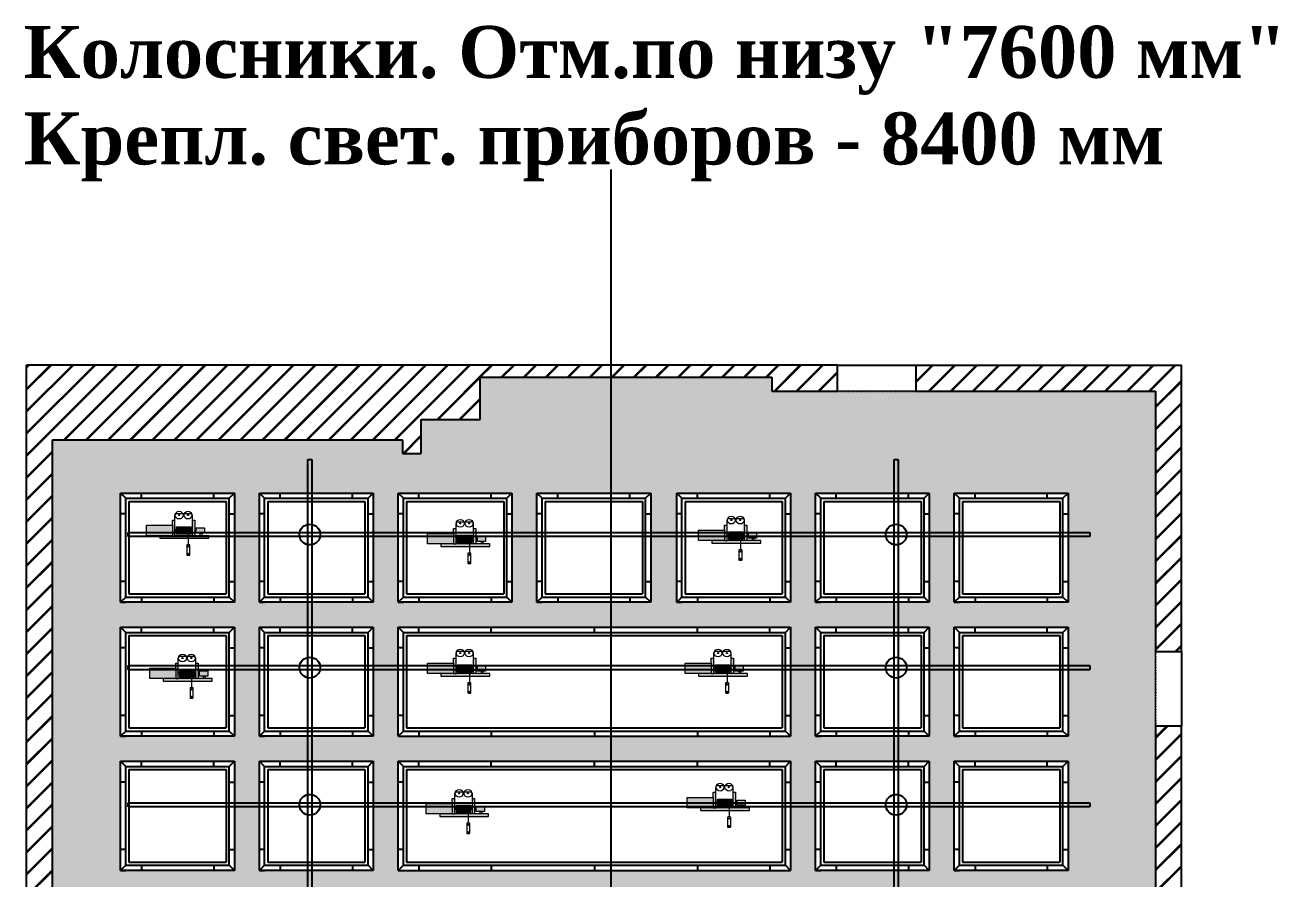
# Model space of a CAD drawing. Header units: millimetres. Extents: x -520232 to 211296, y -156633 to 78411.
# Drawn here: x 41555 to 65662, y 55653 to 72085 of the extents above; entities that cross this region are included whole.
import ezdxf

# ---------------------------------------------------------------- set-up
doc = ezdxf.new("R2010")
doc.units = ezdxf.units.MM
doc.linetypes.add('ACAD_ISO03W100', pattern=[30, 12, -18])
for name, color, linetype in [('Декорации', 10, 'Continuous'), ('Колосники', 7, 'Continuous'), ('Моторы', 7, 'Continuous'), ('Оси', 7, 'Continuous'), ('План планшет1', 7, 'Continuous'), ('Продольный разрез', 7, 'Continuous')]:
    doc.layers.add(name, color=color, linetype=linetype)
doc.styles.get("Standard").update_dxf_attribs({"font": 'arial.ttf', "height": 300})
pattern_1 = [(45, (17218.26, 43263.6), (-212.132, 212.132), []), (45, (17228.26, 43263.6), (-212.132, 212.132), []), (45, (17238.26, 43263.6), (-212.132, 212.132), [])]

# ---------------------------------------------------------------- blocks, each defined once
blk = doc.blocks.new('Лебедка большого зала')
at = {"layer": 'Продольный разрез', "lineweight": 13, "true_color": 0xc7c8ca}
h = blk.add_hatch(color=9, dxfattribs=at)
h.dxf.hatch_style = 1
h.paths.add_polyline_path([(21088, 35298), (20588, 35298), (20588, 35098), (21088, 35098)])
h.paths.add_polyline_path([(21705, 35246), (21549, 35246), (21549, 35146), (21705, 35146)])
at = {"layer": 'Продольный разрез', "lineweight": 13, "true_color": 0x636466}
h = blk.add_hatch(color=251, dxfattribs=at)
h.dxf.hatch_style = 1
h.paths.add_polyline_path([(21138, 35398), (21088, 35398), (21088, 35298), (21088, 35098), (21138, 35098)])
h.paths.add_polyline_path([(21518, 35398), (21468, 35398), (21468, 35098), (21518, 35098)])
h.paths.add_polyline_path([(21788, 35098), (21518, 35098), (21468, 35098), (21138, 35098), (21088, 35098), (20846, 35098), (20846, 35048), (21788, 35048)])
h.paths.add_polyline_path([(21654, 35146), (21625, 35146), (21625, 35098), (21654, 35098)])
at = {"layer": 'Продольный разрез', "lineweight": 13}
h = blk.add_hatch(dxfattribs=at)
h.set_pattern_fill('GOST_WOOD', color=256, scale=5)
h.set_pattern_definition([(90, (-784.154, -3097.286), (30, -2e-15), [50, -10]), (90, (-774.154, -3107.286), (30, -2e-15), [30, -7.5, 15, -7.5]), (90, (-764.154, -3122.286), (30, -2e-15), [50, -10])])
h.paths.add_polyline_path([(21441, 35266), (21169, 35266), (21169, 35126), (21441, 35126)])
for p, q in [((21138, 35098), (21138, 35497)), ((21168, 35527), (21438, 35527)), ((21468, 35497), (21468, 35098)), ((20588, 35098), (20588, 35298)), ((20588, 35298), (21088, 35298)), ((21088, 35298), (21088, 35398)), ((21088, 35398), (21138, 35398)), ((21088, 35298), (21088, 35098)), ((21169, 35213), (21138, 35213)), ((21169, 35126), (21169, 35266)), ((21169, 35266), (21441, 35266)), ((21441, 35266), (21441, 35126)), ((21468, 35213), (21441, 35213)), ((21468, 35398), (21518, 35398)), ((21518, 35398), (21518, 35098)), ((21549, 35213), (21518, 35213)), ((21549, 35146), (21549, 35246)), ((21549, 35246), (21705, 35246)), ((21705, 35246), (21705, 35146)), ((21088, 35098), (20588, 35098)), ((20846, 35098), (20846, 35048)), ((20846, 35048), (21788, 35048)), ((21088, 35098), (21138, 35098)), ((21169, 35183), (21138, 35183)), ((21468, 35098), (21138, 35098)), ((21441, 35126), (21169, 35126)), ((21395, 35126), (21395, 34922)), ((21468, 35183), (21441, 35183)), ((21518, 35098), (21468, 35098)), ((21549, 35183), (21518, 35183)), ((21788, 35098), (21518, 35098)), ((21705, 35146), (21549, 35146)), ((21625, 35098), (21625, 35146)), ((21625, 35146), (21654, 35146)), ((21654, 35146), (21654, 35098)), ((21788, 35048), (21788, 35098)), ((21365, 34912), (21365, 34732)), ((21415, 34922), (21375, 34922)), ((21375, 34722), (21415, 34722)), ((21425, 34732), (21425, 34912))]:
    blk.add_line(p, q, dxfattribs=at)
for centre, radius in [((21219, 35494), 75), ((21219, 35494), 10), ((21389, 35494), 75), ((21389, 35494), 10), ((21395, 34889), 10.8), ((21395, 34748), 10.8)]:
    blk.add_circle(centre, radius, dxfattribs=at)
for centre, radius, start, end in [((21168, 35497), 30, 90, 180), ((21438, 35497), 30, 0, 90), ((21375, 34912), 10, 90, 180), ((21375, 34732), 10, 180, 270), ((21415, 34912), 10, 0, 90), ((21415, 34732), 10, 270, 0)]:
    blk.add_arc(centre, radius, start, end, dxfattribs=at)

msp = doc.modelspace()

# ---------------------------------------------------------------- hatches: boundary and pattern name
at = {"lineweight": 13, "transparency": 33554559}
h = msp.add_hatch(color=256, dxfattribs=at)
h.dxf.hatch_style = 1
h.paths.add_polyline_path([(50308.63, 65308.245), (50308.63, 64497.245), (49176.63, 64497.245), (49176.63, 63843.245), (48817.63, 63843.245), (48817.63, 64103.245), (42084.63, 64103.245), (42084.63, 46065.245), (43185.63, 46065.245), (43185.63, 45818.245), (48428.63, 45818.245), (48428.63, 46065.245), (63066.63, 46065.245), (63066.63, 54924.245), (63304.63, 54924.245), (63304.63, 65040.245), (55924.63, 65040.245), (55924.63, 65308.245)])
h.paths.add_polyline_path([(53593.944, 63078.245), (53593.944, 60978.245), (51403.944, 60978.245), (51403.944, 63078.245)], flags=16)
h.paths.add_polyline_path([(53493.944, 62978.245), (53493.944, 61078.245), (51503.944, 61078.245), (51503.944, 62978.245)], flags=0)
h.paths.add_polyline_path([(53433.944, 62918.245), (53433.944, 61138.245), (51563.944, 61138.245), (51563.944, 62918.245)], flags=0)
h.paths.add_polyline_path([(54093.944, 63078.245), (56283.944, 63078.245), (56283.944, 60978.245), (54093.944, 60978.245)], flags=16)
h.paths.add_polyline_path([(54193.944, 62978.245), (56183.944, 62978.245), (56183.944, 61078.245), (54193.944, 61078.245)], flags=0)
h.paths.add_polyline_path([(54253.944, 62918.245), (56123.944, 62918.245), (56123.944, 61138.245), (54253.944, 61138.245)], flags=0)
h.paths.add_polyline_path([(50923.944, 63078.245), (50923.944, 60978.245), (48733.944, 60978.245), (48733.944, 63078.245)], flags=16)
h.paths.add_polyline_path([(50823.944, 62978.245), (50823.944, 61078.245), (48833.944, 61078.245), (48833.944, 62978.245)], flags=0)
h.paths.add_polyline_path([(50763.944, 62918.245), (50763.944, 61138.245), (48893.944, 61138.245), (48893.944, 62918.245)], flags=0)
h.paths.add_polyline_path([(56283.944, 60498.245), (56283.944, 58398.245), (48733.944, 58398.245), (48733.944, 60498.245)], flags=16)
h.paths.add_polyline_path([(56183.944, 60398.245), (56183.944, 58498.245), (48833.944, 58498.245), (48833.944, 60398.245)], flags=0)
h.paths.add_polyline_path([(56123.944, 60338.245), (56123.944, 58558.245), (48893.944, 58558.245), (48893.944, 60338.245)], flags=0)
h.paths.add_polyline_path([(56763.944, 63078.245), (58953.944, 63078.245), (58953.944, 60978.245), (56763.944, 60978.245)], flags=16)
h.paths.add_polyline_path([(56863.944, 62978.245), (58853.944, 62978.245), (58853.944, 61078.245), (56863.944, 61078.245)], flags=0)
h.paths.add_polyline_path([(56923.944, 62918.245), (58793.944, 62918.245), (58793.944, 61138.245), (56923.944, 61138.245)], flags=0)
h.paths.add_polyline_path([(48253.944, 63078.245), (48253.944, 60978.245), (46063.944, 60978.245), (46063.944, 63078.245)], flags=16)
h.paths.add_polyline_path([(48153.944, 62978.245), (48153.944, 61078.245), (46163.944, 61078.245), (46163.944, 62978.245)], flags=0)
h.paths.add_polyline_path([(48093.944, 62918.245), (48093.944, 61138.245), (46223.944, 61138.245), (46223.944, 62918.245)], flags=0)
h.paths.add_polyline_path([(56763.944, 60498.245), (58953.944, 60498.245), (58953.944, 58398.245), (56763.944, 58398.245)], flags=16)
h.paths.add_polyline_path([(56863.944, 60398.245), (58853.944, 60398.245), (58853.944, 58498.245), (56863.944, 58498.245)], flags=0)
h.paths.add_polyline_path([(56923.944, 60338.245), (58793.944, 60338.245), (58793.944, 58558.245), (56923.944, 58558.245)], flags=0)
h.paths.add_polyline_path([(48253.944, 60498.245), (48253.944, 58398.245), (46063.944, 58398.245), (46063.944, 60498.245)], flags=16)
h.paths.add_polyline_path([(48153.944, 60398.245), (48153.944, 58498.245), (46163.944, 58498.245), (46163.944, 60398.245)], flags=0)
h.paths.add_polyline_path([(48093.944, 60338.245), (48093.944, 58558.245), (46223.944, 58558.245), (46223.944, 60338.245)], flags=0)
h.paths.add_polyline_path([(56283.944, 57918.245), (56283.944, 55818.245), (48733.944, 55818.245), (48733.944, 57918.245)], flags=16)
h.paths.add_polyline_path([(56183.944, 57818.245), (56183.944, 55918.245), (48833.944, 55918.245), (48833.944, 57818.245)], flags=0)
h.paths.add_polyline_path([(56123.944, 57758.245), (56123.944, 55978.245), (48893.944, 55978.245), (48893.944, 57758.245)], flags=0)
h.paths.add_polyline_path([(59433.944, 63078.245), (61623.944, 63078.245), (61623.944, 60978.245), (59433.944, 60978.245)], flags=16)
h.paths.add_polyline_path([(59533.944, 62978.245), (61523.944, 62978.245), (61523.944, 61078.245), (59533.944, 61078.245)], flags=0)
h.paths.add_polyline_path([(59593.944, 62918.245), (61463.944, 62918.245), (61463.944, 61138.245), (59593.944, 61138.245)], flags=0)
h.paths.add_polyline_path([(45583.944, 63078.245), (45583.944, 60978.245), (43393.944, 60978.245), (43393.944, 63078.245)], flags=16)
h.paths.add_polyline_path([(45483.944, 62978.245), (45483.944, 61078.245), (43493.944, 61078.245), (43493.944, 62978.245)], flags=0)
h.paths.add_polyline_path([(45423.944, 62918.245), (45423.944, 61138.245), (43553.944, 61138.245), (43553.944, 62918.245)], flags=0)
h.paths.add_polyline_path([(56763.944, 57918.245), (58953.944, 57918.245), (58953.944, 55818.245), (56763.944, 55818.245)], flags=16)
h.paths.add_polyline_path([(56863.944, 57818.245), (58853.944, 57818.245), (58853.944, 55918.245), (56863.944, 55918.245)], flags=0)
h.paths.add_polyline_path([(59433.944, 60498.245), (61623.944, 60498.245), (61623.944, 58398.245), (59433.944, 58398.245)], flags=16)
h.paths.add_polyline_path([(59533.944, 60398.245), (61523.944, 60398.245), (61523.944, 58498.245), (59533.944, 58498.245)], flags=0)
h.paths.add_polyline_path([(56923.944, 57758.245), (58793.944, 57758.245), (58793.944, 55978.245), (56923.944, 55978.245)], flags=0)
h.paths.add_polyline_path([(59593.944, 60338.245), (61463.944, 60338.245), (61463.944, 58558.245), (59593.944, 58558.245)], flags=0)
h.paths.add_polyline_path([(48253.944, 57918.245), (48253.944, 55818.245), (46063.944, 55818.245), (46063.944, 57918.245)], flags=16)
h.paths.add_polyline_path([(48153.944, 57818.245), (48153.944, 55918.245), (46163.944, 55918.245), (46163.944, 57818.245)], flags=0)
h.paths.add_polyline_path([(48093.944, 57758.245), (48093.944, 55978.245), (46223.944, 55978.245), (46223.944, 57758.245)], flags=0)
h.paths.add_polyline_path([(45583.944, 60498.245), (45583.944, 58398.245), (43393.944, 58398.245), (43393.944, 60498.245)], flags=16)
h.paths.add_polyline_path([(45483.944, 60398.245), (45483.944, 58498.245), (43493.944, 58498.245), (43493.944, 60398.245)], flags=0)
h.paths.add_polyline_path([(45423.944, 60338.245), (45423.944, 58558.245), (43553.944, 58558.245), (43553.944, 60338.245)], flags=0)
h.paths.add_polyline_path([(56283.944, 55338.245), (56283.944, 53238.245), (48733.944, 53238.245), (48733.944, 55338.245)], flags=16)
h.paths.add_polyline_path([(56183.944, 55238.245), (56183.944, 53338.245), (48833.944, 53338.245), (48833.944, 55238.245)], flags=0)
h.paths.add_polyline_path([(56123.944, 55178.245), (56123.944, 53398.245), (48893.944, 53398.245), (48893.944, 55178.245)], flags=0)
h.paths.add_polyline_path([(59433.944, 57918.245), (61623.944, 57918.245), (61623.944, 55818.245), (59433.944, 55818.245)], flags=16)
h.paths.add_polyline_path([(59533.944, 57818.245), (61523.944, 57818.245), (61523.944, 55918.245), (59533.944, 55918.245)], flags=0)
h.paths.add_polyline_path([(59593.944, 57758.245), (61463.944, 57758.245), (61463.944, 55978.245), (59593.944, 55978.245)], flags=0)
h.paths.add_polyline_path([(45583.944, 57918.245), (45583.944, 55818.245), (43393.944, 55818.245), (43393.944, 57918.245)], flags=16)
h.paths.add_polyline_path([(45483.944, 57818.245), (45483.944, 55918.245), (43493.944, 55918.245), (43493.944, 57818.245)], flags=0)
h.paths.add_polyline_path([(56763.944, 55338.245), (58953.944, 55338.245), (58953.944, 53238.245), (56763.944, 53238.245)], flags=16)
h.paths.add_polyline_path([(56863.944, 55238.245), (58853.944, 55238.245), (58853.944, 53338.245), (56863.944, 53338.245)], flags=0)
h.paths.add_polyline_path([(45423.944, 57758.245), (45423.944, 55978.245), (43553.944, 55978.245), (43553.944, 57758.245)], flags=0)
h.paths.add_polyline_path([(56923.944, 55178.245), (58793.944, 55178.245), (58793.944, 53398.245), (56923.944, 53398.245)], flags=0)
h.paths.add_polyline_path([(48253.944, 55338.245), (48253.944, 53238.245), (46063.944, 53238.245), (46063.944, 55338.245)], flags=16)
h.paths.add_polyline_path([(48153.944, 55238.245), (48153.944, 53338.245), (46163.944, 53338.245), (46163.944, 55238.245)], flags=0)
h.paths.add_polyline_path([(48093.944, 55178.245), (48093.944, 53398.245), (46223.944, 53398.245), (46223.944, 55178.245)], flags=0)
h.paths.add_polyline_path([(59433.944, 55338.245), (61623.944, 55338.245), (61623.944, 53238.245), (59433.944, 53238.245)], flags=16)
h.paths.add_polyline_path([(59533.944, 55238.245), (61523.944, 55238.245), (61523.944, 53338.245), (59533.944, 53338.245)], flags=0)
h.paths.add_polyline_path([(59593.944, 55178.245), (61463.944, 55178.245), (61463.944, 53398.245), (59593.944, 53398.245)], flags=0)
h.paths.add_polyline_path([(45583.944, 55338.245), (45583.944, 53238.245), (43393.944, 53238.245), (43393.944, 55338.245)], flags=16)
h.paths.add_polyline_path([(45483.944, 55238.245), (45483.944, 53338.245), (43493.944, 53338.245), (43493.944, 55238.245)], flags=0)
h.paths.add_polyline_path([(56283.944, 52758.245), (56283.944, 50658.245), (48733.944, 50658.245), (48733.944, 52758.245)], flags=16)
h.paths.add_polyline_path([(56183.944, 52658.245), (56183.944, 50758.245), (48833.944, 50758.245), (48833.944, 52658.245)], flags=0)
h.paths.add_polyline_path([(56123.944, 52598.245), (56123.944, 50818.245), (48893.944, 50818.245), (48893.944, 52598.245)], flags=0)
h.paths.add_polyline_path([(45423.944, 55178.245), (45423.944, 53398.245), (43553.944, 53398.245), (43553.944, 55178.245)], flags=0)
h.paths.add_polyline_path([(56763.944, 52758.245), (58953.944, 52758.245), (58953.944, 50658.245), (56763.944, 50658.245)], flags=16)
h.paths.add_polyline_path([(56863.944, 52658.245), (58853.944, 52658.245), (58853.944, 50758.245), (56863.944, 50758.245)], flags=0)
h.paths.add_polyline_path([(56923.944, 52598.245), (58793.944, 52598.245), (58793.944, 50818.245), (56923.944, 50818.245)], flags=0)
h.paths.add_polyline_path([(48253.944, 52758.245), (48253.944, 50658.245), (46063.944, 50658.245), (46063.944, 52758.245)], flags=16)
h.paths.add_polyline_path([(48153.944, 52658.245), (48153.944, 50758.245), (46163.944, 50758.245), (46163.944, 52658.245)], flags=0)
h.paths.add_polyline_path([(48093.944, 52598.245), (48093.944, 50818.245), (46223.944, 50818.245), (46223.944, 52598.245)], flags=0)
h.paths.add_polyline_path([(59433.944, 52758.245), (61623.944, 52758.245), (61623.944, 50658.245), (59433.944, 50658.245)], flags=16)
h.paths.add_polyline_path([(59533.944, 52658.245), (61523.944, 52658.245), (61523.944, 50758.245), (59533.944, 50758.245)], flags=0)
h.paths.add_polyline_path([(59593.944, 52598.245), (61463.944, 52598.245), (61463.944, 50818.245), (59593.944, 50818.245)], flags=0)
h.paths.add_polyline_path([(45583.944, 52758.245), (45583.944, 50658.245), (43393.944, 50658.245), (43393.944, 52758.245)], flags=16)
h.paths.add_polyline_path([(45483.944, 52658.245), (45483.944, 50758.245), (43493.944, 50758.245), (43493.944, 52658.245)], flags=0)
h.paths.add_polyline_path([(45423.944, 52598.245), (45423.944, 50818.245), (43553.944, 50818.245), (43553.944, 52598.245)], flags=0)
h.paths.add_polyline_path([(53593.944, 50178.245), (53593.944, 48078.245), (51403.944, 48078.245), (51403.944, 50178.245)], flags=16)
h.paths.add_polyline_path([(53493.944, 50078.245), (53493.944, 48178.245), (51503.944, 48178.245), (51503.944, 50078.245)], flags=0)
h.paths.add_polyline_path([(54093.944, 50178.245), (56283.944, 50178.245), (56283.944, 48078.245), (54093.944, 48078.245)], flags=16)
h.paths.add_polyline_path([(54193.944, 50078.245), (56183.944, 50078.245), (56183.944, 48178.245), (54193.944, 48178.245)], flags=0)
h.paths.add_polyline_path([(50923.944, 50178.245), (50923.944, 48078.245), (48733.944, 48078.245), (48733.944, 50178.245)], flags=16)
h.paths.add_polyline_path([(50823.944, 50078.245), (50823.944, 48178.245), (48833.944, 48178.245), (48833.944, 50078.245)], flags=0)
h.paths.add_polyline_path([(53433.944, 50018.245), (53433.944, 48238.245), (51563.944, 48238.245), (51563.944, 50018.245)], flags=0)
h.paths.add_polyline_path([(54253.944, 50018.245), (56123.944, 50018.245), (56123.944, 48238.245), (54253.944, 48238.245)], flags=0)
h.paths.add_polyline_path([(50763.944, 50018.245), (50763.944, 48238.245), (48893.944, 48238.245), (48893.944, 50018.245)], flags=0)
h.paths.add_polyline_path([(56763.944, 50178.245), (58953.944, 50178.245), (58953.944, 48078.245), (56763.944, 48078.245)], flags=16)
h.paths.add_polyline_path([(56863.944, 50078.245), (58853.944, 50078.245), (58853.944, 48178.245), (56863.944, 48178.245)], flags=0)
h.paths.add_polyline_path([(56923.944, 50018.245), (58793.944, 50018.245), (58793.944, 48238.245), (56923.944, 48238.245)], flags=0)
h.paths.add_polyline_path([(48253.944, 50178.245), (48253.944, 48078.245), (46063.944, 48078.245), (46063.944, 50178.245)], flags=16)
h.paths.add_polyline_path([(48153.944, 50078.245), (48153.944, 48178.245), (46163.944, 48178.245), (46163.944, 50078.245)], flags=0)
h.paths.add_polyline_path([(48093.944, 50018.245), (48093.944, 48238.245), (46223.944, 48238.245), (46223.944, 50018.245)], flags=0)
h.paths.add_polyline_path([(59433.944, 50178.245), (61623.944, 50178.245), (61623.944, 48078.245), (59433.944, 48078.245)], flags=16)
h.paths.add_polyline_path([(59533.944, 50078.245), (61523.944, 50078.245), (61523.944, 48178.245), (59533.944, 48178.245)], flags=0)
h.paths.add_polyline_path([(59593.944, 50018.245), (61463.944, 50018.245), (61463.944, 48238.245), (59593.944, 48238.245)], flags=0)
h.paths.add_polyline_path([(45583.944, 50178.245), (45583.944, 48078.245), (43393.944, 48078.245), (43393.944, 50178.245)], flags=16)
h.paths.add_polyline_path([(45483.944, 50078.245), (45483.944, 48178.245), (43493.944, 48178.245), (43493.944, 50078.245)], flags=0)
h.paths.add_polyline_path([(45423.944, 50018.245), (45423.944, 48238.245), (43553.944, 48238.245), (43553.944, 50018.245)], flags=0)
at = {"layer": 'План планшет1'}
h = msp.add_hatch(dxfattribs=at)
h.set_pattern_fill('JIS_RC_30', color=254, scale=10, style=0)
h.set_pattern_definition(pattern_1)
h.paths.add_polyline_path([(57184.63, 65540.245), (41584.63, 65540.245), (41584.63, 45565.245), (63804.63, 45565.245), (63804.63, 47536.245), (63066.63, 47536.245), (63066.63, 46065.245), (59990.63, 46065.245), (59990.63, 45565.245), (58113.63, 45565.245), (58113.63, 46065.245), (53765.63, 46065.245), (53765.63, 45565.245), (51886.63, 45565.245), (51886.63, 46065.245), (48428.63, 46065.245), (48428.63, 45818.245), (43185.63, 45818.245), (43185.63, 46065.245), (42084.63, 46065.245), (42084.63, 64103.245), (48817.63, 64103.245), (48817.63, 63843.245), (49176.63, 63843.245), (49176.63, 64497.245), (50308.63, 64497.245), (50308.63, 65308.245), (55924.63, 65308.245), (55924.63, 65040.245), (57184.63, 65040.245)])
h = msp.add_hatch(dxfattribs=at)
h.set_pattern_fill('JIS_RC_30', color=254, scale=10, style=0)
h.set_pattern_definition(pattern_1)
h.paths.add_polyline_path([(58696.63, 65540.245), (58696.63, 65040.245), (63304.63, 65040.245), (63304.63, 60029.245), (63804.63, 60029.245), (63804.63, 65540.245)])
h = msp.add_hatch(dxfattribs=at)
h.set_pattern_fill('JIS_RC_30', color=254, scale=10, style=0)
h.set_pattern_definition(pattern_1)
h.paths.add_polyline_path([(63804.63, 54924.245), (63804.63, 58594.245), (63304.63, 58594.245), (63304.63, 54924.245)])

# ---------------------------------------------------------------- linework, layer by layer
at = {"lineweight": 20}
msp.add_lwpolyline([(48817.63, 63843.245), (48817.63, 64103.245), (42084.63, 64103.245), (42084.63, 46065.245), (43185.63, 46065.245), (43185.63, 45818.245), (48428.63, 45818.245), (48428.63, 46065.245), (63066.63, 46065.245), (63066.63, 54924.245), (63304.63, 54924.245), (63304.63, 65040.245), (55924.63, 65040.245), (55924.63, 65308.245), (50308.63, 65308.245), (50308.63, 64497.245), (49176.63, 64497.245), (49176.63, 63843.245), (48817.63, 63843.245)], dxfattribs=at)
at = {"layer": 'Колосники'}
for p, q in [((43393.944, 60978.245), (43393.944, 63078.245)), ((43393.944, 63078.245), (45583.944, 63078.245)), ((43493.944, 62978.245), (43393.944, 63078.245)), ((43493.944, 61078.245), (43493.944, 62978.245)), ((43493.944, 62978.245), (45483.944, 62978.245)), ((43793.944, 62978.245), (43793.944, 63078.245)), ((45183.944, 62978.245), (45183.944, 63078.245)), ((45483.944, 62978.245), (45583.944, 63078.245)), ((45483.944, 61078.245), (45483.944, 62978.245)), ((45583.944, 63078.245), (45583.944, 60978.245)), ((46063.944, 60978.245), (46063.944, 63078.245)), ((46063.944, 63078.245), (48253.944, 63078.245)), ((46163.944, 62978.245), (46063.944, 63078.245)), ((46163.944, 61078.245), (46163.944, 62978.245)), ((46163.944, 62978.245), (48153.944, 62978.245)), ((46463.944, 62978.245), (46463.944, 63078.245)), ((47853.944, 62978.245), (47853.944, 63078.245)), ((48153.944, 62978.245), (48253.944, 63078.245)), ((48153.944, 61078.245), (48153.944, 62978.245)), ((48253.944, 63078.245), (48253.944, 60978.245)), ((48733.944, 60978.245), (48733.944, 63078.245)), ((48733.944, 63078.245), (50923.944, 63078.245)), ((48833.944, 62978.245), (48733.944, 63078.245)), ((48833.944, 61078.245), (48833.944, 62978.245)), ((48833.944, 62978.245), (50823.944, 62978.245)), ((49133.944, 62978.245), (49133.944, 63078.245)), ((50523.944, 62978.245), (50523.944, 63078.245)), ((50823.944, 62978.245), (50923.944, 63078.245)), ((50823.944, 61078.245), (50823.944, 62978.245)), ((50923.944, 63078.245), (50923.944, 60978.245)), ((51403.944, 60978.245), (51403.944, 63078.245)), ((51403.944, 63078.245), (53593.944, 63078.245)), ((51503.944, 62978.245), (51403.944, 63078.245)), ((51503.944, 61078.245), (51503.944, 62978.245)), ((51503.944, 62978.245), (53493.944, 62978.245)), ((51803.944, 62978.245), (51803.944, 63078.245)), ((53193.944, 62978.245), (53193.944, 63078.245)), ((53493.944, 62978.245), (53593.944, 63078.245)), ((53493.944, 61078.245), (53493.944, 62978.245)), ((53593.944, 63078.245), (53593.944, 60978.245)), ((54093.944, 60978.245), (54093.944, 63078.245)), ((54093.944, 63078.245), (56283.944, 63078.245)), ((54193.944, 62978.245), (54093.944, 63078.245)), ((54193.944, 61078.245), (54193.944, 62978.245)), ((54193.944, 62978.245), (56183.944, 62978.245)), ((54493.944, 62978.245), (54493.944, 63078.245)), ((55883.944, 62978.245), (55883.944, 63078.245)), ((56183.944, 62978.245), (56283.944, 63078.245)), ((56183.944, 61078.245), (56183.944, 62978.245)), ((56283.944, 63078.245), (56283.944, 60978.245)), ((56763.944, 60978.245), (56763.944, 63078.245)), ((56763.944, 63078.245), (58953.944, 63078.245)), ((56863.944, 62978.245), (56763.944, 63078.245)), ((56863.944, 61078.245), (56863.944, 62978.245)), ((56863.944, 62978.245), (58853.944, 62978.245)), ((57163.944, 62978.245), (57163.944, 63078.245)), ((58553.944, 62978.245), (58553.944, 63078.245)), ((58853.944, 62978.245), (58953.944, 63078.245)), ((58853.944, 61078.245), (58853.944, 62978.245)), ((58953.944, 63078.245), (58953.944, 60978.245)), ((59433.944, 60978.245), (59433.944, 63078.245)), ((59433.944, 63078.245), (61623.944, 63078.245)), ((59533.944, 62978.245), (59433.944, 63078.245)), ((59533.944, 61078.245), (59533.944, 62978.245)), ((59533.944, 62978.245), (61523.944, 62978.245)), ((59833.944, 62978.245), (59833.944, 63078.245)), ((61223.944, 62978.245), (61223.944, 63078.245)), ((61523.944, 62978.245), (61623.944, 63078.245)), ((61523.944, 61078.245), (61523.944, 62978.245)), ((61623.944, 63078.245), (61623.944, 60978.245)), ((43493.944, 62678.245), (43393.944, 62678.245)), ((43553.944, 62918.245), (43553.944, 61138.245)), ((43553.944, 62918.245), (45423.944, 62918.245)), ((45423.944, 62918.245), (45423.944, 61138.245)), ((45483.944, 62678.245), (45583.944, 62678.245)), ((46163.944, 62678.245), (46063.944, 62678.245)), ((46223.944, 62918.245), (46223.944, 61138.245)), ((46223.944, 62918.245), (48093.944, 62918.245)), ((48093.944, 62918.245), (48093.944, 61138.245)), ((48153.944, 62678.245), (48253.944, 62678.245)), ((48833.944, 62678.245), (48733.944, 62678.245)), ((48893.944, 62918.245), (48893.944, 61138.245)), ((48893.944, 62918.245), (50763.944, 62918.245)), ((50763.944, 62918.245), (50763.944, 61138.245)), ((50823.944, 62678.245), (50923.944, 62678.245)), ((51503.944, 62678.245), (51403.944, 62678.245)), ((51563.944, 62918.245), (51563.944, 61138.245)), ((51563.944, 62918.245), (53433.944, 62918.245)), ((53433.944, 62918.245), (53433.944, 61138.245)), ((53493.944, 62678.245), (53593.944, 62678.245)), ((54193.944, 62678.245), (54093.944, 62678.245)), ((54253.944, 62918.245), (54253.944, 61138.245)), ((54253.944, 62918.245), (56123.944, 62918.245)), ((56123.944, 62918.245), (56123.944, 61138.245)), ((56183.944, 62678.245), (56283.944, 62678.245)), ((56863.944, 62678.245), (56763.944, 62678.245)), ((56923.944, 62918.245), (56923.944, 61138.245)), ((56923.944, 62918.245), (58793.944, 62918.245)), ((58793.944, 62918.245), (58793.944, 61138.245)), ((58853.944, 62678.245), (58953.944, 62678.245)), ((59533.944, 62678.245), (59433.944, 62678.245)), ((59593.944, 62918.245), (59593.944, 61138.245)), ((59593.944, 62918.245), (61463.944, 62918.245)), ((61463.944, 62918.245), (61463.944, 61138.245)), ((61523.944, 62678.245), (61623.944, 62678.245)), ((43493.944, 61378.245), (43393.944, 61378.245)), ((45483.944, 61378.245), (45583.944, 61378.245)), ((46163.944, 61378.245), (46063.944, 61378.245)), ((48153.944, 61378.245), (48253.944, 61378.245)), ((48833.944, 61378.245), (48733.944, 61378.245)), ((50823.944, 61378.245), (50923.944, 61378.245)), ((51503.944, 61378.245), (51403.944, 61378.245)), ((53493.944, 61378.245), (53593.944, 61378.245)), ((54193.944, 61378.245), (54093.944, 61378.245)), ((56183.944, 61378.245), (56283.944, 61378.245)), ((56863.944, 61378.245), (56763.944, 61378.245)), ((58853.944, 61378.245), (58953.944, 61378.245)), ((59533.944, 61378.245), (59433.944, 61378.245)), ((61523.944, 61378.245), (61623.944, 61378.245)), ((43493.944, 61078.245), (43393.944, 60978.245)), ((43493.944, 61078.245), (45483.944, 61078.245)), ((43553.944, 61138.245), (45423.944, 61138.245)), ((43793.944, 61078.245), (43793.944, 60978.245)), ((45183.944, 61078.245), (45183.944, 60978.245)), ((45583.944, 60978.245), (45483.944, 61078.245)), ((46163.944, 61078.245), (46063.944, 60978.245)), ((46163.944, 61078.245), (48153.944, 61078.245)), ((46223.944, 61138.245), (48093.944, 61138.245)), ((46463.944, 61078.245), (46463.944, 60978.245)), ((47853.944, 61078.245), (47853.944, 60978.245)), ((48253.944, 60978.245), (48153.944, 61078.245)), ((48833.944, 61078.245), (48733.944, 60978.245)), ((48833.944, 61078.245), (50823.944, 61078.245)), ((48893.944, 61138.245), (50763.944, 61138.245)), ((49133.944, 61078.245), (49133.944, 60978.245)), ((50523.944, 61078.245), (50523.944, 60978.245)), ((50923.944, 60978.245), (50823.944, 61078.245)), ((51503.944, 61078.245), (51403.944, 60978.245)), ((51503.944, 61078.245), (53493.944, 61078.245)), ((51563.944, 61138.245), (53433.944, 61138.245)), ((51803.944, 61078.245), (51803.944, 60978.245)), ((53193.944, 61078.245), (53193.944, 60978.245)), ((53593.944, 60978.245), (53493.944, 61078.245)), ((54193.944, 61078.245), (54093.944, 60978.245)), ((54193.944, 61078.245), (56183.944, 61078.245)), ((54253.944, 61138.245), (56123.944, 61138.245)), ((54493.944, 61078.245), (54493.944, 60978.245)), ((55883.944, 61078.245), (55883.944, 60978.245)), ((56283.944, 60978.245), (56183.944, 61078.245)), ((56863.944, 61078.245), (56763.944, 60978.245)), ((56863.944, 61078.245), (58853.944, 61078.245)), ((56923.944, 61138.245), (58793.944, 61138.245)), ((57163.944, 61078.245), (57163.944, 60978.245)), ((58553.944, 61078.245), (58553.944, 60978.245)), ((58953.944, 60978.245), (58853.944, 61078.245)), ((59533.944, 61078.245), (59433.944, 60978.245)), ((59533.944, 61078.245), (61523.944, 61078.245)), ((59593.944, 61138.245), (61463.944, 61138.245)), ((59833.944, 61078.245), (59833.944, 60978.245)), ((61223.944, 61078.245), (61223.944, 60978.245)), ((61623.944, 60978.245), (61523.944, 61078.245)), ((45583.944, 60978.245), (43393.944, 60978.245)), ((43393.944, 60978.245), (43493.944, 60978.245)), ((48253.944, 60978.245), (46063.944, 60978.245)), ((46063.944, 60978.245), (46163.944, 60978.245)), ((50923.944, 60978.245), (48733.944, 60978.245)), ((48733.944, 60978.245), (48833.944, 60978.245)), ((53593.944, 60978.245), (51403.944, 60978.245)), ((51403.944, 60978.245), (51503.944, 60978.245)), ((56283.944, 60978.245), (54093.944, 60978.245)), ((54093.944, 60978.245), (54193.944, 60978.245)), ((58953.944, 60978.245), (56763.944, 60978.245)), ((56763.944, 60978.245), (56863.944, 60978.245)), ((61623.944, 60978.245), (59433.944, 60978.245)), ((59433.944, 60978.245), (59533.944, 60978.245)), ((43393.944, 58398.245), (43393.944, 60498.245)), ((43393.944, 60498.245), (45583.944, 60498.245)), ((43493.944, 60398.245), (43393.944, 60498.245)), ((43493.944, 58498.245), (43493.944, 60398.245)), ((43493.944, 60398.245), (45483.944, 60398.245)), ((43553.944, 60338.245), (43553.944, 58558.245)), ((43553.944, 60338.245), (45423.944, 60338.245)), ((43793.944, 60398.245), (43793.944, 60498.245)), ((45183.944, 60398.245), (45183.944, 60498.245)), ((45423.944, 60338.245), (45423.944, 58558.245)), ((45483.944, 60398.245), (45583.944, 60498.245)), ((45483.944, 58498.245), (45483.944, 60398.245)), ((45583.944, 60498.245), (45583.944, 58398.245)), ((46063.944, 58398.245), (46063.944, 60498.245)), ((46063.944, 60498.245), (48253.944, 60498.245)), ((46163.944, 60398.245), (46063.944, 60498.245)), ((46163.944, 58498.245), (46163.944, 60398.245)), ((46163.944, 60398.245), (48153.944, 60398.245)), ((46223.944, 60338.245), (46223.944, 58558.245)), ((46223.944, 60338.245), (48093.944, 60338.245)), ((46463.944, 60398.245), (46463.944, 60498.245)), ((47853.944, 60398.245), (47853.944, 60498.245)), ((48093.944, 60338.245), (48093.944, 58558.245)), ((48153.944, 60398.245), (48253.944, 60498.245)), ((48153.944, 58498.245), (48153.944, 60398.245)), ((48253.944, 60498.245), (48253.944, 58398.245)), ((48733.944, 58398.245), (48733.944, 60498.245)), ((48733.944, 60498.245), (56283.944, 60498.245)), ((48833.944, 60398.245), (48733.944, 60498.245)), ((48833.944, 58498.245), (48833.944, 60398.245)), ((48833.944, 60398.245), (56183.944, 60398.245)), ((48893.944, 60338.245), (48893.944, 58558.245)), ((48893.944, 60338.245), (56123.944, 60338.245)), ((49133.944, 60398.245), (49133.944, 60498.245)), ((50523.944, 60398.245), (50523.944, 60498.245)), ((52508.944, 60398.245), (52508.944, 60498.245)), ((54493.944, 60398.245), (54493.944, 60498.245)), ((55883.944, 60398.245), (55883.944, 60498.245)), ((56123.944, 60338.245), (56123.944, 58558.245)), ((56183.944, 60398.245), (56283.944, 60498.245)), ((56183.944, 58498.245), (56183.944, 60398.245)), ((56283.944, 60498.245), (56283.944, 58398.245)), ((56763.944, 58398.245), (56763.944, 60498.245)), ((56763.944, 60498.245), (58953.944, 60498.245)), ((56863.944, 60398.245), (56763.944, 60498.245)), ((56863.944, 58498.245), (56863.944, 60398.245)), ((56863.944, 60398.245), (58853.944, 60398.245)), ((56923.944, 60338.245), (56923.944, 58558.245)), ((56923.944, 60338.245), (58793.944, 60338.245)), ((57163.944, 60398.245), (57163.944, 60498.245)), ((58553.944, 60398.245), (58553.944, 60498.245)), ((58793.944, 60338.245), (58793.944, 58558.245)), ((58853.944, 60398.245), (58953.944, 60498.245)), ((58853.944, 58498.245), (58853.944, 60398.245)), ((58953.944, 60498.245), (58953.944, 58398.245)), ((59433.944, 58398.245), (59433.944, 60498.245)), ((59433.944, 60498.245), (61623.944, 60498.245)), ((59533.944, 60398.245), (59433.944, 60498.245)), ((59533.944, 58498.245), (59533.944, 60398.245)), ((59533.944, 60398.245), (61523.944, 60398.245)), ((59593.944, 60338.245), (59593.944, 58558.245)), ((59593.944, 60338.245), (61463.944, 60338.245)), ((59833.944, 60398.245), (59833.944, 60498.245)), ((61223.944, 60398.245), (61223.944, 60498.245)), ((61463.944, 60338.245), (61463.944, 58558.245)), ((61523.944, 60398.245), (61623.944, 60498.245)), ((61523.944, 58498.245), (61523.944, 60398.245)), ((61623.944, 60498.245), (61623.944, 58398.245)), ((43493.944, 60098.245), (43393.944, 60098.245)), ((45483.944, 60098.245), (45583.944, 60098.245)), ((46163.944, 60098.245), (46063.944, 60098.245)), ((48153.944, 60098.245), (48253.944, 60098.245)), ((48833.944, 60098.245), (48733.944, 60098.245)), ((56183.944, 60098.245), (56283.944, 60098.245)), ((56863.944, 60098.245), (56763.944, 60098.245)), ((58853.944, 60098.245), (58953.944, 60098.245)), ((59533.944, 60098.245), (59433.944, 60098.245)), ((61523.944, 60098.245), (61623.944, 60098.245)), ((43493.944, 58798.245), (43393.944, 58798.245)), ((45483.944, 58798.245), (45583.944, 58798.245)), ((46163.944, 58798.245), (46063.944, 58798.245)), ((48153.944, 58798.245), (48253.944, 58798.245)), ((48833.944, 58798.245), (48733.944, 58798.245)), ((56183.944, 58798.245), (56283.944, 58798.245)), ((56863.944, 58798.245), (56763.944, 58798.245)), ((58853.944, 58798.245), (58953.944, 58798.245)), ((59533.944, 58798.245), (59433.944, 58798.245)), ((61523.944, 58798.245), (61623.944, 58798.245)), ((43493.944, 58498.245), (43393.944, 58398.245)), ((45583.944, 58398.245), (43393.944, 58398.245)), ((43393.944, 58398.245), (43493.944, 58398.245)), ((43493.944, 58498.245), (45483.944, 58498.245)), ((43553.944, 58558.245), (45423.944, 58558.245)), ((43793.944, 58498.245), (43793.944, 58398.245)), ((45183.944, 58498.245), (45183.944, 58398.245)), ((45583.944, 58398.245), (45483.944, 58498.245)), ((46163.944, 58498.245), (46063.944, 58398.245)), ((48253.944, 58398.245), (46063.944, 58398.245)), ((46063.944, 58398.245), (46163.944, 58398.245)), ((46163.944, 58498.245), (48153.944, 58498.245)), ((46223.944, 58558.245), (48093.944, 58558.245)), ((46463.944, 58498.245), (46463.944, 58398.245)), ((47853.944, 58498.245), (47853.944, 58398.245)), ((48253.944, 58398.245), (48153.944, 58498.245)), ((48833.944, 58498.245), (48733.944, 58398.245)), ((48733.944, 58398.245), (56283.944, 58398.245)), ((48833.944, 58498.245), (56183.944, 58498.245)), ((48893.944, 58558.245), (56123.944, 58558.245)), ((49133.944, 58498.245), (49133.944, 58398.245)), ((50523.944, 58498.245), (50523.944, 58398.245)), ((52508.944, 58498.245), (52508.944, 58398.245)), ((54493.944, 58498.245), (54493.944, 58398.245)), ((55883.944, 58498.245), (55883.944, 58398.245)), ((56283.944, 58398.245), (56183.944, 58498.245)), ((56863.944, 58498.245), (56763.944, 58398.245)), ((58953.944, 58398.245), (56763.944, 58398.245)), ((56763.944, 58398.245), (56863.944, 58398.245)), ((56863.944, 58498.245), (58853.944, 58498.245)), ((56923.944, 58558.245), (58793.944, 58558.245)), ((57163.944, 58498.245), (57163.944, 58398.245)), ((58553.944, 58498.245), (58553.944, 58398.245)), ((58953.944, 58398.245), (58853.944, 58498.245)), ((59533.944, 58498.245), (59433.944, 58398.245)), ((61623.944, 58398.245), (59433.944, 58398.245)), ((59433.944, 58398.245), (59533.944, 58398.245)), ((59533.944, 58498.245), (61523.944, 58498.245)), ((59593.944, 58558.245), (61463.944, 58558.245)), ((59833.944, 58498.245), (59833.944, 58398.245)), ((61223.944, 58498.245), (61223.944, 58398.245)), ((61623.944, 58398.245), (61523.944, 58498.245)), ((43393.944, 55818.245), (43393.944, 57918.245)), ((43393.944, 57918.245), (45583.944, 57918.245)), ((43493.944, 57818.245), (43393.944, 57918.245)), ((43793.944, 57818.245), (43793.944, 57918.245)), ((45183.944, 57818.245), (45183.944, 57918.245)), ((45483.944, 57818.245), (45583.944, 57918.245)), ((45583.944, 57918.245), (45583.944, 55818.245)), ((46063.944, 55818.245), (46063.944, 57918.245)), ((46063.944, 57918.245), (48253.944, 57918.245)), ((46163.944, 57818.245), (46063.944, 57918.245)), ((46463.944, 57818.245), (46463.944, 57918.245)), ((47853.944, 57818.245), (47853.944, 57918.245)), ((48153.944, 57818.245), (48253.944, 57918.245)), ((48253.944, 57918.245), (48253.944, 55818.245)), ((48733.944, 55818.245), (48733.944, 57918.245)), ((48733.944, 57918.245), (56283.944, 57918.245)), ((48833.944, 57818.245), (48733.944, 57918.245)), ((49133.944, 57818.245), (49133.944, 57918.245)), ((50523.944, 57818.245), (50523.944, 57918.245)), ((52508.944, 57818.245), (52508.944, 57918.245)), ((54493.944, 57818.245), (54493.944, 57918.245)), ((55883.944, 57818.245), (55883.944, 57918.245)), ((56183.944, 57818.245), (56283.944, 57918.245)), ((56283.944, 57918.245), (56283.944, 55818.245)), ((56763.944, 55818.245), (56763.944, 57918.245)), ((56763.944, 57918.245), (58953.944, 57918.245)), ((56863.944, 57818.245), (56763.944, 57918.245)), ((57163.944, 57818.245), (57163.944, 57918.245)), ((58553.944, 57818.245), (58553.944, 57918.245)), ((58853.944, 57818.245), (58953.944, 57918.245)), ((58953.944, 57918.245), (58953.944, 55818.245)), ((59433.944, 55818.245), (59433.944, 57918.245)), ((59433.944, 57918.245), (61623.944, 57918.245)), ((59533.944, 57818.245), (59433.944, 57918.245)), ((59833.944, 57818.245), (59833.944, 57918.245)), ((61223.944, 57818.245), (61223.944, 57918.245)), ((61523.944, 57818.245), (61623.944, 57918.245)), ((61623.944, 57918.245), (61623.944, 55818.245)), ((43493.944, 55918.245), (43493.944, 57818.245)), ((43493.944, 57818.245), (45483.944, 57818.245)), ((43553.944, 57758.245), (43553.944, 55978.245)), ((43553.944, 57758.245), (45423.944, 57758.245)), ((45423.944, 57758.245), (45423.944, 55978.245)), ((45483.944, 55918.245), (45483.944, 57818.245)), ((46163.944, 55918.245), (46163.944, 57818.245)), ((46163.944, 57818.245), (48153.944, 57818.245)), ((46223.944, 57758.245), (46223.944, 55978.245)), ((46223.944, 57758.245), (48093.944, 57758.245)), ((48093.944, 57758.245), (48093.944, 55978.245)), ((48153.944, 55918.245), (48153.944, 57818.245)), ((48833.944, 55918.245), (48833.944, 57818.245)), ((48833.944, 57818.245), (56183.944, 57818.245)), ((48893.944, 57758.245), (48893.944, 55978.245)), ((48893.944, 57758.245), (56123.944, 57758.245)), ((56123.944, 57758.245), (56123.944, 55978.245)), ((56183.944, 55918.245), (56183.944, 57818.245)), ((56863.944, 55918.245), (56863.944, 57818.245)), ((56863.944, 57818.245), (58853.944, 57818.245)), ((56923.944, 57758.245), (56923.944, 55978.245)), ((56923.944, 57758.245), (58793.944, 57758.245)), ((58793.944, 57758.245), (58793.944, 55978.245)), ((58853.944, 55918.245), (58853.944, 57818.245)), ((59533.944, 55918.245), (59533.944, 57818.245)), ((59533.944, 57818.245), (61523.944, 57818.245)), ((59593.944, 57758.245), (59593.944, 55978.245)), ((59593.944, 57758.245), (61463.944, 57758.245)), ((61463.944, 57758.245), (61463.944, 55978.245)), ((61523.944, 55918.245), (61523.944, 57818.245)), ((43493.944, 57518.245), (43393.944, 57518.245)), ((45483.944, 57518.245), (45583.944, 57518.245)), ((46163.944, 57518.245), (46063.944, 57518.245)), ((48153.944, 57518.245), (48253.944, 57518.245)), ((48833.944, 57518.245), (48733.944, 57518.245)), ((56183.944, 57518.245), (56283.944, 57518.245)), ((56863.944, 57518.245), (56763.944, 57518.245)), ((58853.944, 57518.245), (58953.944, 57518.245)), ((59533.944, 57518.245), (59433.944, 57518.245)), ((61523.944, 57518.245), (61623.944, 57518.245)), ((43493.944, 56218.245), (43393.944, 56218.245)), ((45483.944, 56218.245), (45583.944, 56218.245)), ((46163.944, 56218.245), (46063.944, 56218.245)), ((48153.944, 56218.245), (48253.944, 56218.245)), ((48833.944, 56218.245), (48733.944, 56218.245)), ((56183.944, 56218.245), (56283.944, 56218.245)), ((56863.944, 56218.245), (56763.944, 56218.245)), ((58853.944, 56218.245), (58953.944, 56218.245)), ((59533.944, 56218.245), (59433.944, 56218.245)), ((61523.944, 56218.245), (61623.944, 56218.245)), ((43553.944, 55978.245), (45423.944, 55978.245)), ((46223.944, 55978.245), (48093.944, 55978.245)), ((48893.944, 55978.245), (56123.944, 55978.245)), ((56923.944, 55978.245), (58793.944, 55978.245)), ((59593.944, 55978.245), (61463.944, 55978.245)), ((43493.944, 55918.245), (43393.944, 55818.245)), ((45583.944, 55818.245), (43393.944, 55818.245)), ((43393.944, 55818.245), (43493.944, 55818.245)), ((43493.944, 55918.245), (45483.944, 55918.245)), ((43793.944, 55918.245), (43793.944, 55818.245)), ((45183.944, 55918.245), (45183.944, 55818.245)), ((45583.944, 55818.245), (45483.944, 55918.245)), ((46163.944, 55918.245), (46063.944, 55818.245)), ((48253.944, 55818.245), (46063.944, 55818.245)), ((46063.944, 55818.245), (46163.944, 55818.245)), ((46163.944, 55918.245), (48153.944, 55918.245)), ((46463.944, 55918.245), (46463.944, 55818.245)), ((47853.944, 55918.245), (47853.944, 55818.245)), ((48253.944, 55818.245), (48153.944, 55918.245)), ((48833.944, 55918.245), (48733.944, 55818.245)), ((48733.944, 55818.245), (56283.944, 55818.245)), ((48833.944, 55918.245), (56183.944, 55918.245)), ((49133.944, 55918.245), (49133.944, 55818.245)), ((50523.944, 55918.245), (50523.944, 55818.245)), ((52508.944, 55918.245), (52508.944, 55818.245)), ((54493.944, 55918.245), (54493.944, 55818.245)), ((55883.944, 55918.245), (55883.944, 55818.245)), ((56283.944, 55818.245), (56183.944, 55918.245)), ((56863.944, 55918.245), (56763.944, 55818.245)), ((58953.944, 55818.245), (56763.944, 55818.245)), ((56763.944, 55818.245), (56863.944, 55818.245)), ((56863.944, 55918.245), (58853.944, 55918.245)), ((57163.944, 55918.245), (57163.944, 55818.245)), ((58553.944, 55918.245), (58553.944, 55818.245)), ((58953.944, 55818.245), (58853.944, 55918.245)), ((59533.944, 55918.245), (59433.944, 55818.245)), ((61623.944, 55818.245), (59433.944, 55818.245)), ((59433.944, 55818.245), (59533.944, 55818.245)), ((59533.944, 55918.245), (61523.944, 55918.245)), ((59833.944, 55918.245), (59833.944, 55818.245)), ((61223.944, 55918.245), (61223.944, 55818.245)), ((61623.944, 55818.245), (61523.944, 55918.245))]:
    msp.add_line(p, q, dxfattribs=at)
at = {"layer": 'Моторы', "color": 6}
for p, q in [((46994.63, 48455.245), (46994.63, 63725.245)), ((46994.63, 63725.245), (47074.63, 63725.245)), ((47074.63, 63725.245), (47074.63, 48455.245)), ((58276.642, 48455.245), (58276.642, 63725.245)), ((58276.642, 63725.245), (58356.642, 63725.245)), ((58356.642, 63725.245), (58356.642, 48455.245)), ((43539.63, 62320.245), (62039.63, 62320.245)), ((43539.63, 62240.245), (43539.63, 62320.245)), ((43539.63, 62240.245), (43539.63, 62280.245)), ((62039.63, 62240.245), (43539.63, 62240.245)), ((62039.63, 62320.245), (62039.63, 62240.245)), ((43539.63, 59760.245), (62039.63, 59760.245)), ((43539.63, 59680.245), (43539.63, 59760.245)), ((43539.63, 59680.245), (43539.63, 59720.245)), ((62039.63, 59680.245), (43539.63, 59680.245)), ((62039.63, 59760.245), (62039.63, 59680.245)), ((43539.63, 57120.245), (62039.63, 57120.245)), ((43539.63, 57040.245), (43539.63, 57120.245)), ((43539.63, 57040.245), (43539.63, 57080.245)), ((62039.63, 57040.245), (43539.63, 57040.245)), ((62039.63, 57120.245), (62039.63, 57040.245))]:
    msp.add_line(p, q, dxfattribs=at)
for centre in [(47034.63, 62280.245), (58316.642, 62280.245), (47034.63, 59720.245), (58316.642, 59720.245), (47034.63, 57080.245), (58316.642, 57080.245)]:
    msp.add_circle(centre, 200, dxfattribs=at)
at = {"layer": 'Оси'}
msp.add_line((52826.13, 69308.04), (52826.13, 41444.372), dxfattribs=at)
at = {"layer": 'План планшет1', "color": 254}
for p, q in [((57184.63, 65540.245), (41584.63, 65540.245)), ((41584.63, 45565.245), (41584.63, 65540.245)), ((57184.63, 65040.245), (57184.63, 65540.245)), ((57184.63, 65540.245), (58696.63, 65540.245)), ((58696.63, 65540.245), (58696.63, 65040.245)), ((58696.63, 65540.245), (63804.63, 65540.245)), ((63804.63, 60029.245), (63804.63, 65540.245)), ((50308.63, 64497.245), (50308.63, 65308.245)), ((50308.63, 65308.245), (55924.63, 65308.245)), ((55924.63, 65308.245), (55924.63, 65040.245)), ((55924.63, 65040.245), (57184.63, 65040.245)), ((58696.63, 65040.245), (63304.63, 65040.245)), ((63304.63, 65040.245), (63304.63, 60029.245)), ((49176.63, 63843.245), (49176.63, 64497.245)), ((49176.63, 64497.245), (50308.63, 64497.245)), ((42084.63, 46065.245), (42084.63, 64103.245)), ((42084.63, 64103.245), (48817.63, 64103.245)), ((48817.63, 64103.245), (48817.63, 63843.245)), ((48817.63, 63843.245), (48817.63, 63843.245)), ((48817.63, 63843.245), (49176.63, 63843.245)), ((63304.63, 60029.245), (63804.63, 60029.245)), ((63804.63, 60029.245), (63804.63, 58594.245)), ((63804.63, 58594.245), (63304.63, 58594.245)), ((63304.63, 58594.245), (63304.63, 54924.245)), ((63804.63, 54924.245), (63804.63, 58594.245))]:
    msp.add_line(p, q, dxfattribs=at)
at = {"layer": 'План планшет1', "color": 254, "linetype": 'ACAD_ISO03W100'}
for p, q in [((57184.63, 65040.245), (58696.63, 65040.245)), ((63304.63, 60029.245), (63304.63, 58594.245))]:
    msp.add_line(p, q, dxfattribs=at)

# ---------------------------------------------------------------- block references
at = {"layer": 'Декорации', "color": 5, "lineweight": 50}
for p in [(23300.92, 27161.276), (28709.307, 27001.372), (33925.679, 27065.333), (28709.307, 24506.868), (33669.661, 24506.868), (23364.925, 24410.925), (33708.181, 21925.664), (28687.073, 21805.718)]:
    msp.add_blockref('Лебедка большого зала', p, dxfattribs=at)

# ---------------------------------------------------------------- texts
at = {"layer": 'Моторы', "insert": (41528.971, 72069.752), "char_height": 1000, "width": 29550.79402, "attachment_point": 1}
msp.add_mtext('{\\fTimes New Roman|b1|i0|c204|p18;Колосники. Отм.по низу "7600 мм"\\PКрепл. свет. приборов - 8400 мм}', dxfattribs=at)

doc.saveas('drawing.dxf')
